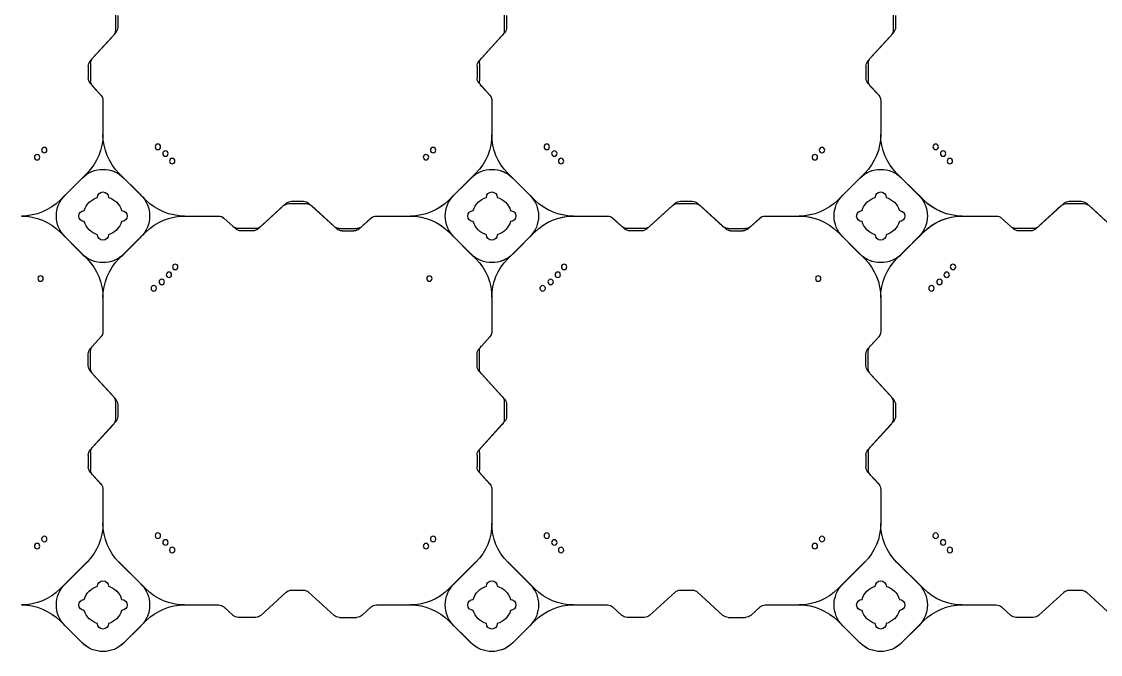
# Model space of a CAD drawing. Header units: millimetres. Extents: x -1612139 to -1260738, y 1141106 to 1536160.
# Drawn here: x -1342032 to -1340645, y 1183512 to 1184326 of the extents above; entities that cross this region are included whole.
import ezdxf

# ---------------------------------------------------------------- set-up
doc = ezdxf.new("R2010")
doc.units = ezdxf.units.MM
doc.header["$LTSCALE"] = 10
doc.layers.get('0').update_dxf_attribs({"linetype": 'CONTINUOUS'})
doc.layers.add('W-FLOAT_BOWL浮筒', color=253, linetype='CONTINUOUS')

# ---------------------------------------------------------------- blocks, each defined once
blk = doc.blocks.new('蓝色')
at = {"layer": 'W-FLOAT_BOWL浮筒', "color": 5}
for p, q in [((3979.5, 1549.2), (3951.2, 1520.9)), ((3957.5, 1527.3), (3979.4, 1549.2)), ((4033.2, 1549.2), (4055.2, 1527.3)), ((4033.2, 1549.2), (4061.5, 1520.9)), ((4479.5, 1549.2), (4451.2, 1520.9)), ((4457.5, 1527.3), (4479.4, 1549.2)), ((4533.2, 1549.2), (4555.2, 1527.3)), ((4533.2, 1549.2), (4561.5, 1520.9)), ((4979.5, 1549.2), (4951.2, 1520.9)), ((4957.5, 1527.3), (4979.4, 1549.2)), ((5033.2, 1549.2), (5055.2, 1527.3)), ((5033.2, 1549.2), (5061.5, 1520.9)), ((4173.5, 1513.8), (4161.6, 1503)), ((4202.5, 1516.4), (4180.2, 1516.4)), ((4209.2, 1513.8), (4242, 1484)), ((4303.5, 1513.8), (4270.7, 1484)), ((4310.2, 1516.4), (4332.5, 1516.4)), ((4339.2, 1513.8), (4351.1, 1503)), ((4673.5, 1513.8), (4661.6, 1503)), ((4702.5, 1516.4), (4680.2, 1516.4)), ((4709.2, 1513.8), (4742, 1484)), ((4803.5, 1513.8), (4770.7, 1484)), ((4810.2, 1516.4), (4832.5, 1516.4)), ((4839.2, 1513.8), (4851.1, 1503)), ((5173.5, 1513.8), (5161.6, 1503)), ((5202.5, 1516.4), (5180.2, 1516.4)), ((5209.2, 1513.8), (5242, 1484)), ((5303.5, 1513.8), (5270.7, 1484)), ((4110.9, 1500.4), (4154.9, 1500.4)), ((4357.8, 1500.4), (4401.6, 1500.4)), ((4610.9, 1500.4), (4654.9, 1500.4)), ((4857.8, 1500.4), (4901.6, 1500.4)), ((5110.9, 1500.4), (5154.9, 1500.4)), ((3985.8, 1445.1), (3951.1, 1479.9)), ((3957.5, 1473.5), (3985.8, 1445.2)), ((4026.8, 1445.1), (4061.6, 1479.9)), ((4055.2, 1473.5), (4026.8, 1445.2)), ((4248.7, 1481.4), (4264, 1481.4)), ((4485.8, 1445.1), (4451.1, 1479.9)), ((4457.5, 1473.5), (4485.8, 1445.2)), ((4526.8, 1445.1), (4561.6, 1479.9)), ((4555.2, 1473.5), (4526.8, 1445.2)), ((4748.7, 1481.4), (4764, 1481.4)), ((4985.8, 1445.1), (4951.1, 1479.9)), ((4957.5, 1473.5), (4985.8, 1445.2)), ((5026.8, 1445.1), (5061.6, 1479.9)), ((5055.2, 1473.5), (5026.8, 1445.2)), ((5248.7, 1481.4), (5264, 1481.4)), ((4006.3, 1351.6), (4006.3, 1395.8)), ((4006.3, 1351.8), (4006.3, 1395.8)), ((4506.3, 1351.6), (4506.3, 1395.8)), ((4506.3, 1351.8), (4506.3, 1395.8)), ((5006.3, 1351.6), (5006.3, 1395.8)), ((5006.3, 1351.8), (5006.3, 1395.8)), ((3989.9, 1329.7), (4003.7, 1344.9)), ((3992.9, 1333.2), (4003.7, 1345.1)), ((4489.9, 1329.7), (4503.7, 1344.9)), ((4492.9, 1333.2), (4503.7, 1345.1)), ((4989.9, 1329.7), (5003.7, 1344.9)), ((4992.9, 1333.2), (5003.7, 1345.1)), ((3987.3, 1307.7), (3987.3, 1323)), ((3990.3, 1304.2), (3990.3, 1326.5)), ((4487.3, 1307.7), (4487.3, 1323)), ((4490.3, 1304.2), (4490.3, 1326.5)), ((4987.3, 1307.7), (4987.3, 1323)), ((4990.3, 1304.2), (4990.3, 1326.5)), ((3989.9, 1301), (4019.7, 1268.2)), ((3992.9, 1297.5), (4022.7, 1264.7)), ((4489.9, 1301), (4519.7, 1268.2)), ((4492.9, 1297.5), (4522.7, 1264.7)), ((4989.9, 1301), (5019.7, 1268.2)), ((4992.9, 1297.5), (5022.7, 1264.7)), ((4022.3, 1239.2), (4022.3, 1261.5)), ((4025.3, 1242.7), (4025.3, 1258)), ((4522.3, 1239.2), (4522.3, 1261.5)), ((4525.3, 1242.7), (4525.3, 1258)), ((5022.3, 1239.2), (5022.3, 1261.5)), ((5025.3, 1242.7), (5025.3, 1258)), ((3992.9, 1203.2), (4022.7, 1236)), ((4492.9, 1203.2), (4522.7, 1236)), ((4992.9, 1203.2), (5022.7, 1236)), ((3989.9, 1199.7), (4019.7, 1232.5)), ((4489.9, 1199.7), (4519.7, 1232.5)), ((4989.9, 1199.7), (5019.7, 1232.5)), ((3987.3, 1193), (3987.3, 1177.7)), ((3990.3, 1196.5), (3990.3, 1174.2)), ((4487.3, 1193), (4487.3, 1177.7)), ((4490.3, 1196.5), (4490.3, 1174.2)), ((4987.3, 1193), (4987.3, 1177.7)), ((4990.3, 1196.5), (4990.3, 1174.2)), ((3989.9, 1171), (4003.7, 1155.8)), ((3992.9, 1167.5), (4003.7, 1155.6)), ((4489.9, 1171), (4503.7, 1155.8)), ((4492.9, 1167.5), (4503.7, 1155.6)), ((4989.9, 1171), (5003.7, 1155.8)), ((4992.9, 1167.5), (5003.7, 1155.6)), ((4006.3, 1105.1), (4006.3, 1149.1)), ((4006.3, 1105.1), (4006.3, 1148.9)), ((4506.3, 1105.1), (4506.3, 1149.1)), ((4506.3, 1105.1), (4506.3, 1148.9)), ((5006.3, 1105.1), (5006.3, 1149.1)), ((5006.3, 1105.1), (5006.3, 1148.9)), ((3951.1, 1020.9), (3985.8, 1055.6)), ((3957.5, 1027.2), (3985.8, 1055.5)), ((4061.6, 1020.9), (4026.8, 1055.6)), ((4055.2, 1027.2), (4026.8, 1055.5)), ((4451.1, 1020.9), (4485.8, 1055.6)), ((4457.5, 1027.2), (4485.8, 1055.5)), ((4561.6, 1020.9), (4526.8, 1055.6)), ((4555.2, 1027.2), (4526.8, 1055.5)), ((4951.1, 1020.9), (4985.8, 1055.6)), ((4957.5, 1027.2), (4985.8, 1055.5)), ((5061.6, 1020.9), (5026.8, 1055.6)), ((5055.2, 1027.2), (5026.8, 1055.5)), ((3979.5, 1049.2), (3951.2, 1020.9)), ((3957.5, 1027.3), (3979.4, 1049.2)), ((4033.2, 1049.2), (4055.2, 1027.3)), ((4033.2, 1049.2), (4061.5, 1020.9)), ((4479.5, 1049.2), (4451.2, 1020.9)), ((4457.5, 1027.3), (4479.4, 1049.2)), ((4533.2, 1049.2), (4555.2, 1027.3)), ((4533.2, 1049.2), (4561.5, 1020.9)), ((4979.5, 1049.2), (4951.2, 1020.9)), ((4957.5, 1027.3), (4979.4, 1049.2)), ((5033.2, 1049.2), (5055.2, 1027.3)), ((5033.2, 1049.2), (5061.5, 1020.9)), ((4173.5, 1013.8), (4161.6, 1003)), ((4177, 1016.8), (4161.8, 1003)), ((4202.5, 1016.4), (4180.2, 1016.4)), ((4199, 1019.4), (4183.7, 1019.4)), ((4205.7, 1016.8), (4238.5, 987)), ((4209.2, 1013.8), (4242, 984)), ((4303.5, 1013.8), (4270.7, 984)), ((4307, 1016.8), (4274.2, 987)), ((4310.2, 1016.4), (4332.5, 1016.4)), ((4313.7, 1019.4), (4329, 1019.4)), ((4335.7, 1016.8), (4350.9, 1003)), ((4339.2, 1013.8), (4351.1, 1003)), ((4673.5, 1013.8), (4661.6, 1003)), ((4677, 1016.8), (4661.8, 1003)), ((4702.5, 1016.4), (4680.2, 1016.4)), ((4699, 1019.4), (4683.7, 1019.4)), ((4705.7, 1016.8), (4738.5, 987)), ((4709.2, 1013.8), (4742, 984)), ((4803.5, 1013.8), (4770.7, 984)), ((4807, 1016.8), (4774.2, 987)), ((4810.2, 1016.4), (4832.5, 1016.4)), ((4813.7, 1019.4), (4829, 1019.4)), ((4835.7, 1016.8), (4850.9, 1003)), ((4839.2, 1013.8), (4851.1, 1003)), ((5173.5, 1013.8), (5161.6, 1003)), ((5177, 1016.8), (5161.8, 1003)), ((5202.5, 1016.4), (5180.2, 1016.4)), ((5199, 1019.4), (5183.7, 1019.4)), ((5205.7, 1016.8), (5238.5, 987)), ((5209.2, 1013.8), (5242, 984)), ((5303.5, 1013.8), (5270.7, 984)), ((5307, 1016.8), (5274.2, 987)), ((4110.9, 1000.4), (4154.9, 1000.4)), ((4110.9, 1000.4), (4155.1, 1000.4)), ((4357.6, 1000.4), (4401.6, 1000.4)), ((4357.8, 1000.4), (4401.6, 1000.4)), ((4610.9, 1000.4), (4654.9, 1000.4)), ((4610.9, 1000.4), (4655.1, 1000.4)), ((4857.6, 1000.4), (4901.6, 1000.4)), ((4857.8, 1000.4), (4901.6, 1000.4)), ((5110.9, 1000.4), (5154.9, 1000.4)), ((5110.9, 1000.4), (5155.1, 1000.4)), ((3985.8, 945.1), (3951.1, 979.9)), ((3979.5, 951.6), (3951.2, 979.9)), ((3957.5, 973.5), (3985.8, 945.2)), ((3979.4, 951.6), (3957.5, 973.5)), ((4026.8, 945.1), (4061.6, 979.9)), ((4055.2, 973.5), (4026.8, 945.2)), ((4033.2, 951.6), (4061.5, 979.9)), ((4055.2, 973.5), (4033.2, 951.6)), ((4245.2, 984.4), (4267.5, 984.4)), ((4248.7, 981.4), (4264, 981.4)), ((4485.8, 945.1), (4451.1, 979.9)), ((4479.5, 951.6), (4451.2, 979.9)), ((4457.5, 973.5), (4485.8, 945.2)), ((4479.4, 951.6), (4457.5, 973.5)), ((4526.8, 945.1), (4561.6, 979.9)), ((4555.2, 973.5), (4526.8, 945.2)), ((4533.2, 951.6), (4561.5, 979.9)), ((4555.2, 973.5), (4533.2, 951.6)), ((4745.2, 984.4), (4767.5, 984.4)), ((4748.7, 981.4), (4764, 981.4)), ((4985.8, 945.1), (4951.1, 979.9)), ((4979.5, 951.6), (4951.2, 979.9)), ((4957.5, 973.5), (4985.8, 945.2)), ((4979.4, 951.6), (4957.5, 973.5)), ((5026.8, 945.1), (5061.6, 979.9)), ((5055.2, 973.5), (5026.8, 945.2)), ((5033.2, 951.6), (5061.5, 979.9)), ((5055.2, 973.5), (5033.2, 951.6)), ((5245.2, 984.4), (5267.5, 984.4)), ((5248.7, 981.4), (5264, 981.4)), ((4006.3, 851.6), (4006.3, 895.8)), ((4006.3, 851.8), (4006.3, 895.8)), ((4506.3, 851.6), (4506.3, 895.8)), ((4506.3, 851.8), (4506.3, 895.8)), ((5006.3, 851.6), (5006.3, 895.8)), ((5006.3, 851.8), (5006.3, 895.8)), ((3989.9, 829.7), (4003.7, 844.9)), ((3992.9, 833.2), (4003.7, 845.1)), ((4489.9, 829.7), (4503.7, 844.9)), ((4492.9, 833.2), (4503.7, 845.1)), ((4989.9, 829.7), (5003.7, 844.9)), ((4992.9, 833.2), (5003.7, 845.1)), ((3987.3, 807.7), (3987.3, 823)), ((3990.3, 804.2), (3990.3, 826.5)), ((4487.3, 807.7), (4487.3, 823)), ((4490.3, 804.2), (4490.3, 826.5)), ((4987.3, 807.7), (4987.3, 823)), ((4990.3, 804.2), (4990.3, 826.5)), ((3989.9, 801), (4019.7, 768.2)), ((3992.9, 797.5), (4022.7, 764.7)), ((4489.9, 801), (4519.7, 768.2)), ((4492.9, 797.5), (4522.7, 764.7)), ((4989.9, 801), (5019.7, 768.2)), ((4992.9, 797.5), (5022.7, 764.7)), ((4022.3, 739.2), (4022.3, 761.5)), ((4025.3, 742.7), (4025.3, 758)), ((4522.3, 739.2), (4522.3, 761.5)), ((4525.3, 742.7), (4525.3, 758)), ((5022.3, 739.2), (5022.3, 761.5)), ((5025.3, 742.7), (5025.3, 758))]:
    blk.add_line(p, q, dxfattribs=at)
for centre in [(4095.3, 1429.8), (4595.3, 1429.8), (5095.3, 1429.8), (3921.6, 1424.8), (3930.8, 1415.6), (4086.6, 1420.1), (4421.6, 1424.8), (4430.8, 1415.6), (4586.6, 1420.1), (4921.6, 1424.8), (4930.8, 1415.6), (5086.6, 1420.1), (4076.9, 1411.4), (4576.9, 1411.4), (5076.9, 1411.4), (4071.6, 1093.3), (4571.6, 1093.3), (5071.6, 1093.3), (3926, 1080.7), (4081.9, 1085.1), (4426, 1080.7), (4581.9, 1085.1), (4926, 1080.7), (5081.9, 1085.1), (4091.1, 1075.9), (4099.2, 1065.7), (4591.1, 1075.9), (4599.2, 1065.7), (5091.1, 1075.9), (5099.2, 1065.7), (4095.3, 929.8), (4595.3, 929.8), (5095.3, 929.8), (3921.6, 924.8), (3930.8, 915.6), (4086.6, 920.1), (4421.6, 924.8), (4430.8, 915.6), (4586.6, 920.1), (4921.6, 924.8), (4930.8, 915.6), (5086.6, 920.1), (4076.9, 911.4), (4576.9, 911.4), (5076.9, 911.4)]:
    blk.add_circle(centre, 3.5, dxfattribs=at)
for centre, radius, start, end in [((4006.3, 1522.3), 38, 45, 135), ((4006.4, 1522.3), 38, 45, 135), ((4506.3, 1522.3), 38, 45, 135), ((4506.4, 1522.3), 38, 45, 135), ((5006.3, 1522.3), 38, 45, 135), ((5006.4, 1522.3), 38, 45, 135), ((3984.4, 1500.4), 38, 135, 225), ((4006.3, 1524.4), 7, 0, 180), ((4006.3, 1524.4), 7, 0, 180), ((4028.3, 1500.4), 38, 315, 45), ((4484.4, 1500.4), 38, 135, 225), ((4506.3, 1524.4), 7, 0, 180), ((4506.3, 1524.4), 7, 0, 180), ((4528.3, 1500.4), 38, 315, 45), ((4984.4, 1500.4), 38, 135, 225), ((5006.3, 1524.4), 7, 0, 180), ((5006.3, 1524.4), 7, 0, 180), ((5028.3, 1500.4), 38, 315, 45), ((3901.7, 1570.4), 70, 270, 315), ((4006.3, 1500.4), 25, 106.2602, 163.7398), ((4006.3, 1500.4), 25, 106.2602, 163.7398), ((4006.3, 1500.4), 25, 16.2602, 73.7398), ((4006.3, 1500.4), 25, 16.2602, 73.7398), ((4111, 1570.4), 70, 225, 270), ((4180.2, 1506.4), 10, 90, 132.2737), ((4202.5, 1506.4), 10, 47.7263, 90), ((4310.2, 1506.4), 10, 90, 132.2737), ((4332.5, 1506.4), 10, 47.7263, 90), ((4401.7, 1570.4), 70, 270, 315), ((4506.3, 1500.4), 25, 106.2602, 163.7398), ((4506.3, 1500.4), 25, 106.2602, 163.7398), ((4506.3, 1500.4), 25, 16.2602, 73.7398), ((4506.3, 1500.4), 25, 16.2602, 73.7398), ((4611, 1570.4), 70, 225, 270), ((4680.2, 1506.4), 10, 90, 132.2737), ((4702.5, 1506.4), 10, 47.7263, 90), ((4810.2, 1506.4), 10, 90, 132.2737), ((4832.5, 1506.4), 10, 47.7263, 90), ((4901.7, 1570.4), 70, 270, 315), ((5006.3, 1500.4), 25, 106.2602, 163.7398), ((5006.3, 1500.4), 25, 106.2602, 163.7398), ((5006.3, 1500.4), 25, 16.2602, 73.7398), ((5006.3, 1500.4), 25, 16.2602, 73.7398), ((5111, 1570.4), 70, 225, 270), ((5180.2, 1506.4), 10, 90, 132.2737), ((5202.5, 1506.4), 10, 47.7263, 90), ((3901.6, 1430.4), 70, 45, 90), ((3982.3, 1500.4), 7, 90, 270), ((3982.3, 1500.4), 7, 90, 270), ((4030.3, 1500.4), 7, 270, 90), ((4030.3, 1500.4), 7, 270, 90), ((4111.1, 1430.4), 70, 90, 135), ((4154.9, 1510.4), 10, 270, 312.2737), ((4357.8, 1510.4), 10, 227.7263, 270), ((4401.6, 1430.4), 70, 45, 90), ((4482.3, 1500.4), 7, 90, 270), ((4482.3, 1500.4), 7, 90, 270), ((4530.3, 1500.4), 7, 270, 90), ((4530.3, 1500.4), 7, 270, 90), ((4611.1, 1430.4), 70, 90, 135), ((4654.9, 1510.4), 10, 270, 312.2737), ((4857.8, 1510.4), 10, 227.7263, 270), ((4901.6, 1430.4), 70, 45, 90), ((4982.3, 1500.4), 7, 90, 270), ((4982.3, 1500.4), 7, 90, 270), ((5030.3, 1500.4), 7, 270, 90), ((5030.3, 1500.4), 7, 270, 90), ((5111.1, 1430.4), 70, 90, 135), ((5154.9, 1510.4), 10, 270, 312.2737), ((4006.3, 1500.4), 25, 196.2602, 253.7398), ((4006.3, 1500.4), 25, 196.2602, 253.7398), ((4006.3, 1500.4), 25, 286.2602, 343.7398), ((4006.3, 1500.4), 25, 286.2602, 343.7398), ((4506.3, 1500.4), 25, 196.2602, 253.7398), ((4506.3, 1500.4), 25, 196.2602, 253.7398), ((4506.3, 1500.4), 25, 286.2602, 343.7398), ((4506.3, 1500.4), 25, 286.2602, 343.7398), ((5006.3, 1500.4), 25, 196.2602, 253.7398), ((5006.3, 1500.4), 25, 196.2602, 253.7398), ((5006.3, 1500.4), 25, 286.2602, 343.7398), ((5006.3, 1500.4), 25, 286.2602, 343.7398), ((4006.3, 1476.4), 7, 180, 0), ((4006.3, 1476.4), 7, 180, 0), ((4248.7, 1491.4), 10, 227.7263, 270), ((4264, 1491.4), 10, 270, 312.2737), ((4506.3, 1476.4), 7, 180, 0), ((4506.3, 1476.4), 7, 180, 0), ((4748.7, 1491.4), 10, 227.7263, 270), ((4764, 1491.4), 10, 270, 312.2737), ((5006.3, 1476.4), 7, 180, 0), ((5006.3, 1476.4), 7, 180, 0), ((5248.7, 1491.4), 10, 227.7263, 270), ((5264, 1491.4), 10, 270, 312.2737), ((3936.3, 1395.7), 70, 0, 45), ((3936.3, 1395.7), 70, 0, 45), ((4076.3, 1395.7), 70, 135, 180), ((4076.3, 1395.7), 70, 135, 180), ((4436.3, 1395.7), 70, 0, 45), ((4436.3, 1395.7), 70, 0, 45), ((4576.3, 1395.7), 70, 135, 180), ((4576.3, 1395.7), 70, 135, 180), ((4936.3, 1395.7), 70, 0, 45), ((4936.3, 1395.7), 70, 0, 45), ((5076.3, 1395.7), 70, 135, 180), ((5076.3, 1395.7), 70, 135, 180), ((3996.3, 1351.8), 10, 317.7263, 0), ((3996.3, 1351.6), 10, 317.7263, 0), ((4496.3, 1351.8), 10, 317.7263, 0), ((4496.3, 1351.6), 10, 317.7263, 0), ((4996.3, 1351.8), 10, 317.7263, 0), ((4996.3, 1351.6), 10, 317.7263, 0), ((4000.3, 1326.5), 10, 137.7263, 180), ((4500.3, 1326.5), 10, 137.7263, 180), ((5000.3, 1326.5), 10, 137.7263, 180), ((3997.3, 1323), 10, 137.7263, 180), ((4497.3, 1323), 10, 137.7263, 180), ((4997.3, 1323), 10, 137.7263, 180), ((3997.3, 1307.7), 10, 180, 222.2737), ((4000.3, 1304.2), 10, 180, 222.2737), ((4497.3, 1307.7), 10, 180, 222.2737), ((4500.3, 1304.2), 10, 180, 222.2737), ((4997.3, 1307.7), 10, 180, 222.2737), ((5000.3, 1304.2), 10, 180, 222.2737), ((4012.3, 1261.5), 10, 0, 42.2737), ((4015.3, 1258), 10, 0, 42.2737), ((4512.3, 1261.5), 10, 0, 42.2737), ((4515.3, 1258), 10, 0, 42.2737), ((5012.3, 1261.5), 10, 0, 42.2737), ((5015.3, 1258), 10, 0, 42.2737), ((4012.3, 1239.2), 10, 317.7263, 0), ((4015.3, 1242.7), 10, 317.7263, 0), ((4512.3, 1239.2), 10, 317.7263, 0), ((4515.3, 1242.7), 10, 317.7263, 0), ((5012.3, 1239.2), 10, 317.7263, 0), ((5015.3, 1242.7), 10, 317.7263, 0), ((3997.3, 1193), 10, 137.7263, 180), ((4000.3, 1196.5), 10, 137.7263, 180), ((4497.3, 1193), 10, 137.7263, 180), ((4500.3, 1196.5), 10, 137.7263, 180), ((4997.3, 1193), 10, 137.7263, 180), ((5000.3, 1196.5), 10, 137.7263, 180), ((3997.3, 1177.7), 10, 180, 222.2737), ((4000.3, 1174.2), 10, 180, 222.2737), ((4497.3, 1177.7), 10, 180, 222.2737), ((4500.3, 1174.2), 10, 180, 222.2737), ((4997.3, 1177.7), 10, 180, 222.2737), ((5000.3, 1174.2), 10, 180, 222.2737), ((3996.3, 1149.1), 10, 0, 42.2737), ((3996.3, 1148.9), 10, 0, 42.2737), ((4496.3, 1149.1), 10, 0, 42.2737), ((4496.3, 1148.9), 10, 0, 42.2737), ((4996.3, 1149.1), 10, 0, 42.2737), ((4996.3, 1148.9), 10, 0, 42.2737), ((3936.3, 1105.1), 70, 315, 0), ((3936.3, 1105), 70, 315, 0), ((4076.3, 1105.1), 70, 180, 225), ((4076.3, 1105), 70, 180, 225), ((4436.3, 1105.1), 70, 315, 0), ((4436.3, 1105), 70, 315, 0), ((4576.3, 1105.1), 70, 180, 225), ((4576.3, 1105), 70, 180, 225), ((4936.3, 1105.1), 70, 315, 0), ((4936.3, 1105), 70, 315, 0), ((5076.3, 1105.1), 70, 180, 225), ((5076.3, 1105), 70, 180, 225), ((4006.3, 1022.3), 38, 45, 135), ((4006.4, 1022.3), 38, 45, 135), ((4506.3, 1022.3), 38, 45, 135), ((4506.4, 1022.3), 38, 45, 135), ((5006.3, 1022.3), 38, 45, 135), ((5006.4, 1022.3), 38, 45, 135), ((3984.4, 1000.4), 38, 135, 225), ((3984.4, 1000.3), 38, 135, 225), ((4006.3, 1024.4), 7, 0, 180), ((4006.3, 1024.4), 7, 0, 180), ((4006.3, 1024.4), 7, 0, 180), ((4006.3, 1024.4), 7, 0, 180), ((4028.3, 1000.4), 38, 315, 45), ((4028.3, 1000.3), 38, 315, 45), ((4484.4, 1000.4), 38, 135, 225), ((4484.4, 1000.3), 38, 135, 225), ((4506.3, 1024.4), 7, 0, 180), ((4506.3, 1024.4), 7, 0, 180), ((4506.3, 1024.4), 7, 0, 180), ((4506.3, 1024.4), 7, 0, 180), ((4528.3, 1000.4), 38, 315, 45), ((4528.3, 1000.3), 38, 315, 45), ((4984.4, 1000.4), 38, 135, 225), ((4984.4, 1000.3), 38, 135, 225), ((5006.3, 1024.4), 7, 0, 180), ((5006.3, 1024.4), 7, 0, 180), ((5006.3, 1024.4), 7, 0, 180), ((5006.3, 1024.4), 7, 0, 180), ((5028.3, 1000.4), 38, 315, 45), ((5028.3, 1000.3), 38, 315, 45), ((3901.6, 1070.4), 70, 270, 315), ((3901.7, 1070.4), 70, 270, 315), ((4006.3, 1000.4), 25, 106.2602, 163.7398), ((4006.3, 1000.4), 25, 106.2602, 163.7398), ((4006.3, 1000.4), 25, 106.2602, 163.7398), ((4006.3, 1000.4), 25, 106.2602, 163.7398), ((4006.3, 1000.4), 25, 16.2602, 73.7398), ((4006.3, 1000.4), 25, 16.2602, 73.7398), ((4006.3, 1000.4), 25, 16.2602, 73.7398), ((4006.3, 1000.4), 25, 16.2602, 73.7398), ((4111, 1070.4), 70, 225, 270), ((4111.1, 1070.4), 70, 225, 270), ((4180.2, 1006.4), 10, 90, 132.2737), ((4183.7, 1009.4), 10, 90, 132.2737), ((4199, 1009.4), 10, 47.7263, 90), ((4202.5, 1006.4), 10, 47.7263, 90), ((4310.2, 1006.4), 10, 90, 132.2737), ((4313.7, 1009.4), 10, 90, 132.2737), ((4329, 1009.4), 10, 47.7263, 90), ((4332.5, 1006.4), 10, 47.7263, 90), ((4401.6, 1070.4), 70, 270, 315), ((4401.7, 1070.4), 70, 270, 315), ((4506.3, 1000.4), 25, 106.2602, 163.7398), ((4506.3, 1000.4), 25, 106.2602, 163.7398), ((4506.3, 1000.4), 25, 106.2602, 163.7398), ((4506.3, 1000.4), 25, 106.2602, 163.7398), ((4506.3, 1000.4), 25, 16.2602, 73.7398), ((4506.3, 1000.4), 25, 16.2602, 73.7398), ((4506.3, 1000.4), 25, 16.2602, 73.7398), ((4506.3, 1000.4), 25, 16.2602, 73.7398), ((4611, 1070.4), 70, 225, 270), ((4611.1, 1070.4), 70, 225, 270), ((4680.2, 1006.4), 10, 90, 132.2737), ((4683.7, 1009.4), 10, 90, 132.2737), ((4699, 1009.4), 10, 47.7263, 90), ((4702.5, 1006.4), 10, 47.7263, 90), ((4810.2, 1006.4), 10, 90, 132.2737), ((4813.7, 1009.4), 10, 90, 132.2737), ((4829, 1009.4), 10, 47.7263, 90), ((4832.5, 1006.4), 10, 47.7263, 90), ((4901.6, 1070.4), 70, 270, 315), ((4901.7, 1070.4), 70, 270, 315), ((5006.3, 1000.4), 25, 106.2602, 163.7398), ((5006.3, 1000.4), 25, 106.2602, 163.7398), ((5006.3, 1000.4), 25, 106.2602, 163.7398), ((5006.3, 1000.4), 25, 106.2602, 163.7398), ((5006.3, 1000.4), 25, 16.2602, 73.7398), ((5006.3, 1000.4), 25, 16.2602, 73.7398), ((5006.3, 1000.4), 25, 16.2602, 73.7398), ((5006.3, 1000.4), 25, 16.2602, 73.7398), ((5111, 1070.4), 70, 225, 270), ((5111.1, 1070.4), 70, 225, 270), ((5180.2, 1006.4), 10, 90, 132.2737), ((5183.7, 1009.4), 10, 90, 132.2737), ((5199, 1009.4), 10, 47.7263, 90), ((5202.5, 1006.4), 10, 47.7263, 90), ((3901.6, 930.4), 70, 45, 90), ((3901.7, 930.4), 70, 45, 90), ((3982.3, 1000.4), 7, 90, 270), ((3982.3, 1000.4), 7, 90, 270), ((3982.3, 1000.4), 7, 90, 270), ((3982.3, 1000.4), 7, 90, 270), ((4030.3, 1000.4), 7, 270, 90), ((4030.3, 1000.4), 7, 270, 90), ((4030.3, 1000.4), 7, 270, 90), ((4030.3, 1000.4), 7, 270, 90), ((4111, 930.4), 70, 90, 135), ((4111.1, 930.4), 70, 90, 135), ((4154.9, 1010.4), 10, 270, 312.2737), ((4155.1, 1010.4), 10, 270, 312.2737), ((4357.6, 1010.4), 10, 227.7263, 270), ((4357.8, 1010.4), 10, 227.7263, 270), ((4401.6, 930.4), 70, 45, 90), ((4401.7, 930.4), 70, 45, 90), ((4482.3, 1000.4), 7, 90, 270), ((4482.3, 1000.4), 7, 90, 270), ((4482.3, 1000.4), 7, 90, 270), ((4482.3, 1000.4), 7, 90, 270), ((4530.3, 1000.4), 7, 270, 90), ((4530.3, 1000.4), 7, 270, 90), ((4530.3, 1000.4), 7, 270, 90), ((4530.3, 1000.4), 7, 270, 90), ((4611, 930.4), 70, 90, 135), ((4611.1, 930.4), 70, 90, 135), ((4654.9, 1010.4), 10, 270, 312.2737), ((4655.1, 1010.4), 10, 270, 312.2737), ((4857.6, 1010.4), 10, 227.7263, 270), ((4857.8, 1010.4), 10, 227.7263, 270), ((4901.6, 930.4), 70, 45, 90), ((4901.7, 930.4), 70, 45, 90), ((4982.3, 1000.4), 7, 90, 270), ((4982.3, 1000.4), 7, 90, 270), ((4982.3, 1000.4), 7, 90, 270), ((4982.3, 1000.4), 7, 90, 270), ((5030.3, 1000.4), 7, 270, 90), ((5030.3, 1000.4), 7, 270, 90), ((5030.3, 1000.4), 7, 270, 90), ((5030.3, 1000.4), 7, 270, 90), ((5111, 930.4), 70, 90, 135), ((5111.1, 930.4), 70, 90, 135), ((5154.9, 1010.4), 10, 270, 312.2737), ((5155.1, 1010.4), 10, 270, 312.2737), ((4006.3, 1000.4), 25, 196.2602, 253.7398), ((4006.3, 1000.4), 25, 196.2602, 253.7398), ((4006.3, 1000.4), 25, 196.2602, 253.7398), ((4006.3, 1000.4), 25, 196.2602, 253.7398), ((4006.3, 1000.4), 25, 286.2602, 343.7398), ((4006.3, 1000.4), 25, 286.2602, 343.7398), ((4006.3, 1000.4), 25, 286.2602, 343.7398), ((4006.3, 1000.4), 25, 286.2602, 343.7398), ((4245.2, 994.4), 10, 227.7263, 270), ((4267.5, 994.4), 10, 270, 312.2737), ((4506.3, 1000.4), 25, 196.2602, 253.7398), ((4506.3, 1000.4), 25, 196.2602, 253.7398), ((4506.3, 1000.4), 25, 196.2602, 253.7398), ((4506.3, 1000.4), 25, 196.2602, 253.7398), ((4506.3, 1000.4), 25, 286.2602, 343.7398), ((4506.3, 1000.4), 25, 286.2602, 343.7398), ((4506.3, 1000.4), 25, 286.2602, 343.7398), ((4506.3, 1000.4), 25, 286.2602, 343.7398), ((4745.2, 994.4), 10, 227.7263, 270), ((4767.5, 994.4), 10, 270, 312.2737), ((5006.3, 1000.4), 25, 196.2602, 253.7398), ((5006.3, 1000.4), 25, 196.2602, 253.7398), ((5006.3, 1000.4), 25, 196.2602, 253.7398), ((5006.3, 1000.4), 25, 196.2602, 253.7398), ((5006.3, 1000.4), 25, 286.2602, 343.7398), ((5006.3, 1000.4), 25, 286.2602, 343.7398), ((5006.3, 1000.4), 25, 286.2602, 343.7398), ((5006.3, 1000.4), 25, 286.2602, 343.7398), ((5245.2, 994.4), 10, 227.7263, 270), ((5267.5, 994.4), 10, 270, 312.2737), ((4006.3, 976.4), 7, 180, 0), ((4006.3, 976.4), 7, 180, 0), ((4006.3, 976.4), 7, 180, 0), ((4006.3, 976.4), 7, 180, 0), ((4248.7, 991.4), 10, 227.7263, 270), ((4264, 991.4), 10, 270, 312.2737), ((4506.3, 976.4), 7, 180, 0), ((4506.3, 976.4), 7, 180, 0), ((4506.3, 976.4), 7, 180, 0), ((4506.3, 976.4), 7, 180, 0), ((4748.7, 991.4), 10, 227.7263, 270), ((4764, 991.4), 10, 270, 312.2737), ((5006.3, 976.4), 7, 180, 0), ((5006.3, 976.4), 7, 180, 0), ((5006.3, 976.4), 7, 180, 0), ((5006.3, 976.4), 7, 180, 0), ((5248.7, 991.4), 10, 227.7263, 270), ((5264, 991.4), 10, 270, 312.2737), ((4006.3, 978.4), 38, 225, 315), ((4006.4, 978.4), 38, 225, 315), ((3936.3, 895.7), 70, 0, 45), ((3936.3, 895.7), 70, 0, 45), ((4076.3, 895.7), 70, 135, 180), ((4076.3, 895.7), 70, 135, 180), ((4506.3, 978.4), 38, 225, 315), ((4506.4, 978.4), 38, 225, 315), ((4436.3, 895.7), 70, 0, 45), ((4436.3, 895.7), 70, 0, 45), ((4576.3, 895.7), 70, 135, 180), ((4576.3, 895.7), 70, 135, 180), ((5006.3, 978.4), 38, 225, 315), ((5006.4, 978.4), 38, 225, 315), ((4936.3, 895.7), 70, 0, 45), ((4936.3, 895.7), 70, 0, 45), ((5076.3, 895.7), 70, 135, 180), ((5076.3, 895.7), 70, 135, 180), ((3996.3, 851.8), 10, 317.7263, 0), ((3996.3, 851.6), 10, 317.7263, 0), ((4496.3, 851.8), 10, 317.7263, 0), ((4496.3, 851.6), 10, 317.7263, 0), ((4996.3, 851.8), 10, 317.7263, 0), ((4996.3, 851.6), 10, 317.7263, 0), ((4000.3, 826.5), 10, 137.7263, 180), ((4500.3, 826.5), 10, 137.7263, 180), ((5000.3, 826.5), 10, 137.7263, 180), ((3997.3, 823), 10, 137.7263, 180), ((4497.3, 823), 10, 137.7263, 180), ((4997.3, 823), 10, 137.7263, 180), ((3997.3, 807.7), 10, 180, 222.2737), ((4497.3, 807.7), 10, 180, 222.2737), ((4997.3, 807.7), 10, 180, 222.2737), ((4000.3, 804.2), 10, 180, 222.2737), ((4500.3, 804.2), 10, 180, 222.2737), ((5000.3, 804.2), 10, 180, 222.2737), ((4012.3, 761.5), 10, 0, 42.2737), ((4015.3, 758), 10, 0, 42.2737), ((4512.3, 761.5), 10, 0, 42.2737), ((4515.3, 758), 10, 0, 42.2737), ((5012.3, 761.5), 10, 0, 42.2737), ((5015.3, 758), 10, 0, 42.2737)]:
    blk.add_arc(centre, radius, start, end, dxfattribs=at)

msp = doc.modelspace()

# ---------------------------------------------------------------- block references
at = {"xscale": -1, "rotation": 180}
msp.add_blockref('蓝色', (-1345933.8, 1185076.5), dxfattribs=at)

doc.saveas('drawing.dxf')
